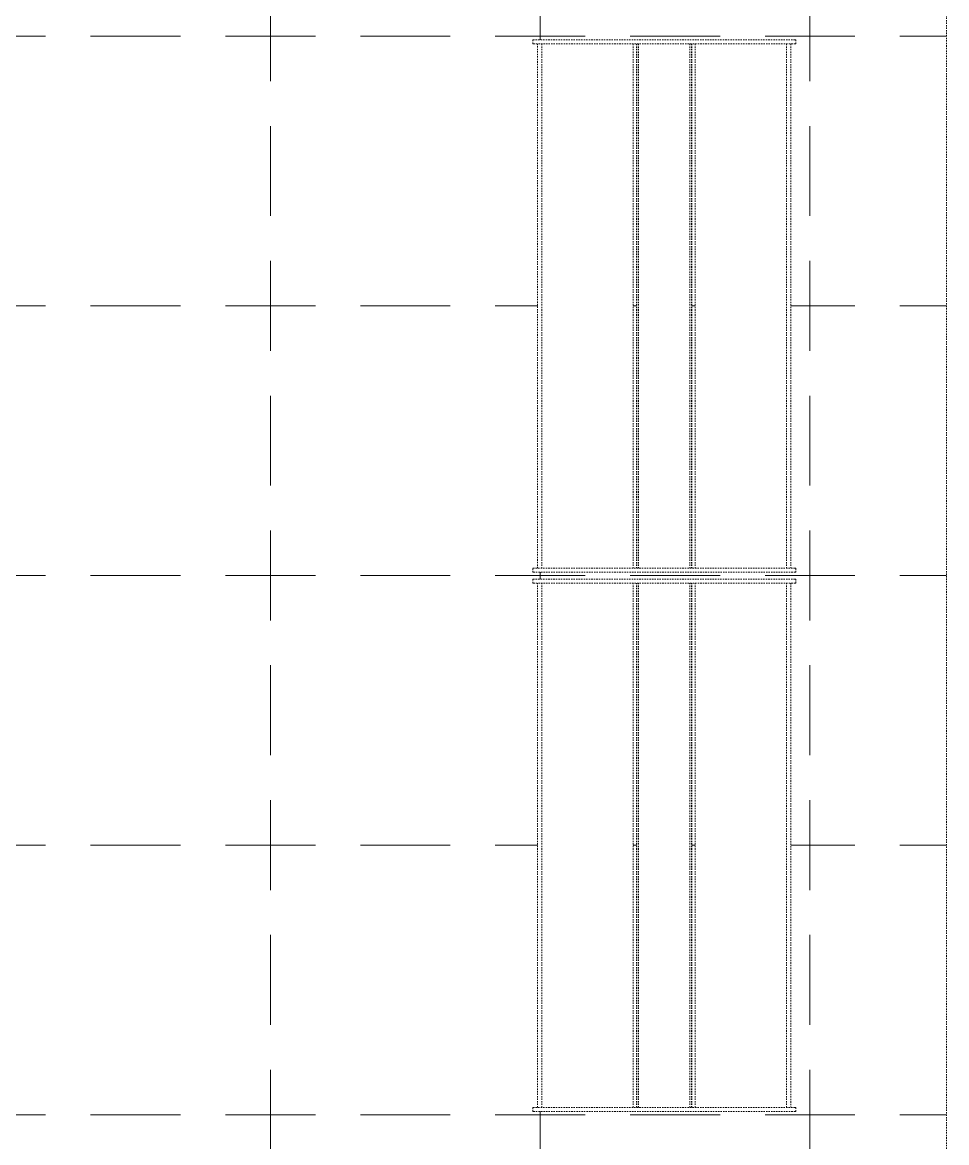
# Model space of a CAD drawing. Header units: inches. Extents: x 741 to 3125, y 9 to 2134.
# Drawn here: x 2807.9 to 2890.1, y 757.2 to 856.9 of the extents above; entities that cross this region are included whole.
import ezdxf

# ---------------------------------------------------------------- set-up
doc = ezdxf.new("R2010")
doc.units = ezdxf.units.IN
doc.header["$MEASUREMENT"] = 0
doc.linetypes.add('Demolished', pattern=[0.1875, 0.125, -0.0625])
for name, color, linetype, lineweight in [('A-CLNG-PATT', 13, 'Demolished', 9), ('E-LITE-EQPM', 33, 'Demolished', 9), ('I-WALL', 2, 'Continuous', 13)]:
    doc.layers.add(name, color=color, linetype=linetype, lineweight=lineweight)

# ---------------------------------------------------------------- blocks, each defined once
blk = doc.blocks.new('L-Recessed-Axis-Day-Acrylic - 2 x 4-4558114-Level XX  RCP DEMO')
at = {"layer": 'E-LITE-EQPM', "color": 7}
for p, q in [((-23.699, 11.699), (-23.339, 11.699)), ((-23.699, 11.639), (-23.699, 11.699)), ((-23.699, 11.699), (-23.699, 11.639)), ((-23.699, 11.639), (-23.699, -11.639)), ((-23.339, 11.639), (-23.339, 11.699)), ((-23.339, 11.699), (-23.339, 11.639)), ((-23.339, -11.639), (-23.339, 11.639)), ((-23.339, 11.279), (23.339, 11.279)), ((23.339, 11.699), (23.699, 11.699)), ((23.339, 11.639), (23.339, 11.699)), ((23.339, 11.699), (23.339, 11.639)), ((23.339, 11.639), (23.339, -11.639)), ((23.699, 11.639), (23.699, 11.699)), ((23.699, 11.699), (23.699, 11.639)), ((23.699, -11.639), (23.699, 11.639)), ((-23.339, 10.882), (23.339, 10.882)), ((-23.339, 2.759), (23.339, 2.759)), ((-23.339, 2.474), (23.339, 2.474)), ((-23.339, 2.428), (23.339, 2.428)), ((-23.339, 2.288), (23.339, 2.288)), ((-23.339, -2.288), (23.339, -2.288)), ((-23.339, -2.428), (23.339, -2.428)), ((-23.339, -2.474), (23.339, -2.474)), ((-23.339, -2.759), (23.339, -2.759)), ((-23.339, -10.882), (23.339, -10.882)), ((-23.699, -11.639), (-23.699, -11.699)), ((-23.699, -11.699), (-23.699, -11.639)), ((-23.339, -11.699), (-23.699, -11.699)), ((23.339, -11.279), (-23.339, -11.279)), ((-23.339, -11.639), (-23.339, -11.699)), ((-23.339, -11.699), (-23.339, -11.639)), ((23.339, -11.639), (23.339, -11.699)), ((23.339, -11.699), (23.339, -11.639)), ((23.699, -11.699), (23.339, -11.699)), ((23.699, -11.639), (23.699, -11.699)), ((23.699, -11.699), (23.699, -11.639))]:
    blk.add_line(p, q, dxfattribs=at)

msp = doc.modelspace()

# ---------------------------------------------------------------- hatches: boundary and pattern name
at = {"layer": 'A-CLNG-PATT', "lineweight": 13}
h = msp.add_hatch(dxfattribs=at)
h.set_pattern_fill('FP_3', color=10, style=0, pattern_type=2)
h.set_pattern_definition([(90, (2781.937, 807.638), (24, 24), [4, -4, 8, -4, -4]), (90, (2781.937, 807.638), (24, 24), [-20, 4, 0]), (0, (2781.937, 807.638), (24, -24), [4, -4, 8, -4, -4]), (0, (2781.937, 807.638), (24, -24), [-20, 4, 0])])
h.paths.add_polyline_path([(2674.924, 710.608), (2785.112, 710.608), (2785.112, 728.05), (2890.112, 728.05), (2890.112, 904.667), (2852.862, 904.667), (2852.862, 864.649), (2849.112, 864.649), (2849.112, 904.667), (2832.621, 904.667), (2832.621, 903.917), (2796.371, 903.917), (2796.371, 867.917), (2794.996, 867.917), (2794.996, 903.917), (2793.371, 903.917), (2793.371, 904.667), (2790.411, 904.667), (2790.411, 871.825), (2766.888, 871.825), (2766.888, 870.417), (2673.763, 870.417), (2673.763, 738.074), (2674.924, 738.074), (2674.924, 728.05)], flags=0)
h.paths.add_polyline_path([(2862.699, 759.939), (2853.347, 759.939), (2853.347, 760.299), (2853.708, 760.299), (2853.708, 806.977), (2853.347, 806.977), (2853.347, 807.337), (2876.626, 807.337), (2876.626, 806.977), (2876.265, 806.977), (2876.265, 760.299), (2876.626, 760.299), (2876.626, 759.939), (2862.806, 759.939)], flags=0)
h.paths.add_polyline_path([(2796.713, 759.939), (2782.347, 759.939), (2782.347, 760.299), (2782.708, 760.299), (2782.708, 806.977), (2782.347, 806.977), (2782.347, 807.337), (2805.626, 807.337), (2805.626, 806.977), (2805.265, 806.977), (2805.265, 760.299), (2805.626, 760.299), (2805.626, 759.939), (2796.746, 759.939)], flags=0)
h.paths.add_polyline_path([(2724.337, 759.939), (2710.41, 759.939), (2710.41, 760.299), (2710.77, 760.299), (2710.77, 806.977), (2710.41, 806.977), (2710.41, 807.337), (2733.688, 807.337), (2733.688, 806.977), (2733.328, 806.977), (2733.328, 760.299), (2733.688, 760.299), (2733.688, 759.939), (2724.775, 759.939)], flags=0)
h.paths.add_polyline_path([(2867.461, 760.299), (2867.745, 760.304), (2867.745, 806.977), (2867.461, 806.977), (2867.461, 760.715)], flags=0)
h.paths.add_polyline_path([(2862.513, 760.299), (2862.513, 806.977), (2862.228, 806.977), (2862.228, 760.299)], flags=0)
h.paths.add_polyline_path([(2791.228, 760.299), (2791.513, 760.299), (2791.513, 806.977), (2791.228, 806.977), (2791.228, 765.711)], flags=0)
h.paths.add_polyline_path([(2796.461, 760.299), (2796.745, 760.299), (2796.745, 806.977), (2796.461, 806.977), (2796.461, 765.711)], flags=0)
h.paths.add_polyline_path([(2724.807, 760.299), (2724.807, 806.977), (2724.523, 806.977), (2724.523, 760.299)], flags=0)
h.paths.add_polyline_path([(2719.29, 760.299), (2719.575, 760.299), (2719.575, 806.977), (2719.29, 806.977), (2719.29, 765.711)], flags=0)
h.paths.add_polyline_path([(2805.217, 807.939), (2782.347, 807.939), (2782.347, 808.299), (2782.708, 808.299), (2782.708, 854.977), (2782.347, 854.977), (2782.347, 855.337), (2805.626, 855.337), (2805.626, 854.977), (2805.265, 854.977), (2805.265, 808.299), (2805.626, 808.299), (2805.626, 807.939), (2805.304, 807.939)], flags=0)
h.paths.add_polyline_path([(2872.008, 807.939), (2853.347, 807.939), (2853.347, 808.299), (2853.708, 808.299), (2853.708, 854.977), (2853.347, 854.977), (2853.347, 855.337), (2876.626, 855.337), (2876.626, 854.977), (2876.265, 854.977), (2876.265, 808.299), (2876.626, 808.299), (2876.626, 807.939), (2874.974, 807.939)], flags=0)
h.paths.add_polyline_path([(2733.688, 807.939), (2710.41, 807.939), (2710.41, 808.299), (2710.77, 808.299), (2710.77, 854.977), (2710.41, 854.977), (2710.41, 855.337), (2733.688, 855.337), (2733.688, 854.977), (2733.328, 854.977), (2733.328, 808.299), (2733.688, 808.299)], flags=0)
h.paths.add_polyline_path([(2791.513, 808.299), (2791.513, 854.977), (2791.228, 854.977), (2791.228, 808.299)], flags=0)
h.paths.add_polyline_path([(2796.461, 808.299), (2796.745, 808.299), (2796.745, 854.977), (2796.461, 854.977), (2796.461, 808.512)], flags=0)
h.paths.add_polyline_path([(2867.461, 808.299), (2867.745, 808.299), (2867.745, 854.977), (2867.461, 854.977), (2867.461, 808.512)], flags=0)
h.paths.add_polyline_path([(2862.513, 808.299), (2862.513, 854.977), (2862.228, 854.977), (2862.228, 808.299)], flags=0)
h.paths.add_polyline_path([(2724.523, 808.299), (2724.807, 808.299), (2724.807, 854.977), (2724.523, 854.977), (2724.523, 808.512)], flags=0)
h.paths.add_polyline_path([(2719.29, 808.299), (2719.575, 808.299), (2719.575, 854.977), (2719.29, 854.977), (2719.29, 808.512)], flags=0)

# ---------------------------------------------------------------- linework, layer by layer
at = {"layer": 'I-WALL', "color": 250, "linetype": 'Demolished', "lineweight": 20}
msp.add_line((2890.112, 728.05), (2890.112, 904.667), dxfattribs=at)

# ---------------------------------------------------------------- block references
at = {"layer": 'E-LITE-EQPM', "color": 7}
for p, rotation in [((2864.987, 831.638), 270), ((2864.987, 783.638), 89.99999999999973)]:
    msp.add_blockref('L-Recessed-Axis-Day-Acrylic - 2 x 4-4558114-Level XX  RCP DEMO', p, dxfattribs=dict(at, rotation=rotation))

doc.saveas('drawing.dxf')
